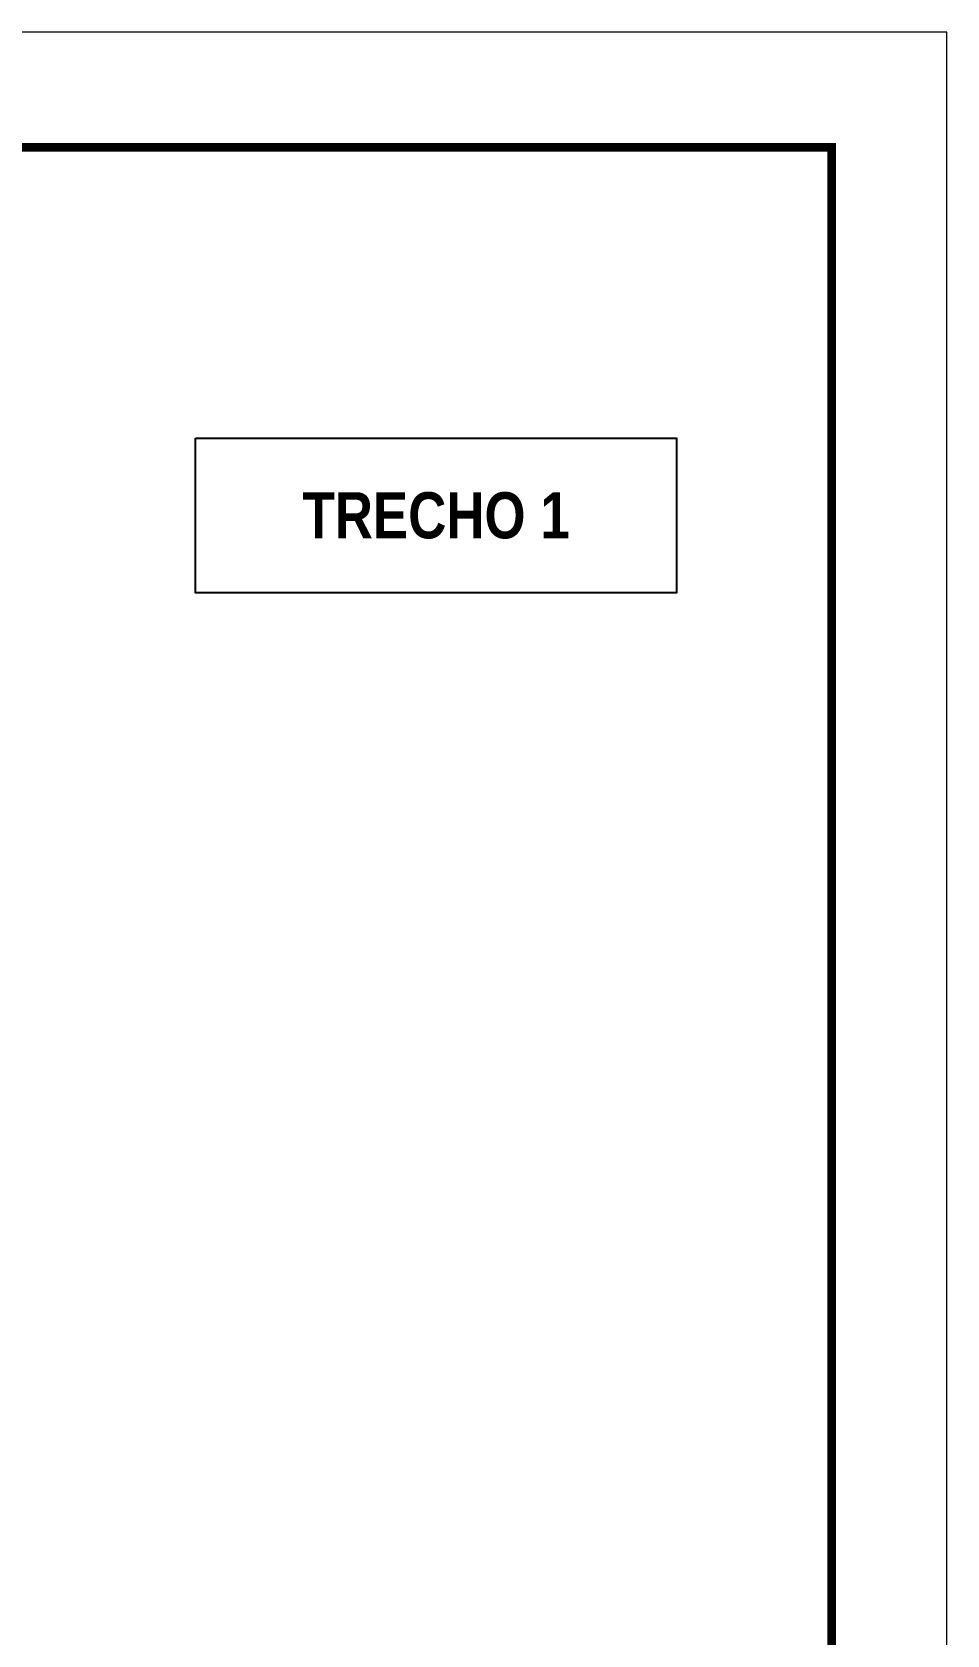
# Model space of a CAD drawing. Extents: x 0 to 6325, y 5574 to 19307.
# Drawn here: x 1168 to 1485, y 9514 to 10070 of the extents above; entities that cross this region are included whole.
import ezdxf

# ---------------------------------------------------------------- set-up
doc = ezdxf.new("R2010")
doc.units = 0
doc.linetypes.add('DASHED', pattern=[0.75, 0.5, -0.25])
doc.layers.add('COTA', color=241, linetype='Continuous')
doc.layers.add('NOMENCLATURA', color=7, linetype='Continuous')
doc.layers.add('Folhas', color=255, linetype='Continuous', lineweight=9)
doc.layers.add('SARRAFO DE PRESSAO', color=251, linetype='DASHED', lineweight=9)
doc.styles.add('ROMANC', font='techb___.ttf', dxfattribs={"height": 2.5})

# ---------------------------------------------------------------- blocks, each defined once
blk = doc.blocks.new('9999999999')
at = {"layer": 'Folhas'}
blk.add_lwpolyline([(98138.98, 34190.21), (99623.98, 34190.21), (99623.98, 35240.21), (98138.98, 35240.21)], close=True, dxfattribs=at)
at = {"layer": 'Folhas', "color": 30, "const_width": 3}
blk.add_lwpolyline([(98213.98, 34230.21), (99583.98, 34230.21), (99583.98, 35200.21), (98213.98, 35200.21)], close=True, dxfattribs=at)

msp = doc.modelspace()

# ---------------------------------------------------------------- linework, layer by layer
at = {"layer": 'COTA'}
msp.add_lwpolyline([(1224.45, 9929.13), (1391.23, 9929.13), (1391.23, 9875.47), (1224.45, 9875.47)], close=True, dxfattribs=at)

# ---------------------------------------------------------------- block references
at = {"layer": 'SARRAFO DE PRESSAO', "color": 6, "linetype": 'ByBlock'}
msp.add_blockref('9999999999', (-98138.98, -25170.23), dxfattribs=at)

# ---------------------------------------------------------------- texts
at = {"layer": 'NOMENCLATURA', "color": 2, "insert": (1307.84, 9902.3), "char_height": 16, "attachment_point": 5, "style": 'ROMANC'}
msp.add_mtext('TRECHO 1', dxfattribs=at)

doc.saveas('drawing.dxf')
